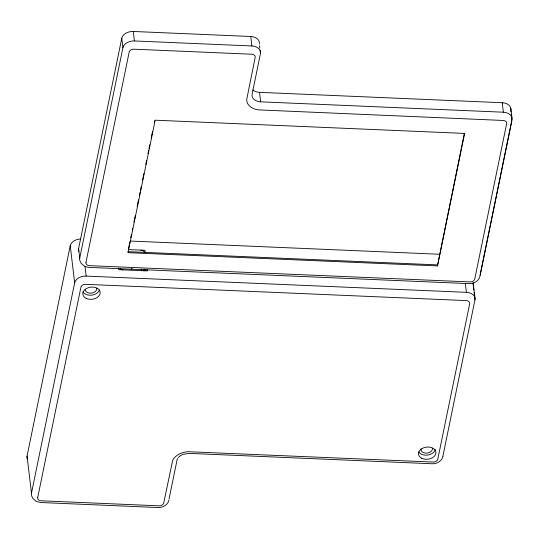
<?xml version="1.0" encoding="UTF-8"?>
<svg xmlns="http://www.w3.org/2000/svg" width="539" height="539" viewBox="0 0 539 539"><rect width="100%" height="100%" fill="white"/><g stroke="black" fill="none" stroke-linecap="round" stroke-linejoin="round"><path stroke-width="0.81" d="M27.26 458.871A10.174 7.115 -6.8 0 1 27.058 456.095L70.232 245.703A10.174 7.115 -6.8 0 1 80.412 238.979M78.809 251.363A10.174 7.115 -6.8 0 1 78.606 248.587L121.78 38.195A10.174 7.115 -6.8 0 1 133.281 31.464L250.763 36.49A10.174 7.115 -6.8 0 1 259.326 44.07M32.663 497.659A10.174 7.115 -6.8 0 1 31.484 493.212L74.658 282.813L70.232 245.703M80.917 262.52A10.174 7.115 -6.8 0 1 79.738 258.073L122.912 47.681L121.78 38.195M128.545 248.364L129.899 241.782M130.741 237.672L131.422 234.377M132.264 230.261L132.601 228.617M133.955 222.034L135.302 215.452M137.162 206.397L138.51 199.814M139.358 195.697L140.032 192.41M140.369 190.759L141.211 186.649M142.565 180.06L143.913 173.477M145.773 164.429L146.615 160.312M147.969 153.73L148.643 150.435M148.98 148.791L149.829 144.674M151.176 138.092L152.53 131.509M154.39 122.454L154.727 120.81M169.024 499.094L177.371 458.399M260.081 50.396L260.452 53.556L252.104 94.244A10.174 7.115 -6.8 0 0 260.667 101.831L503.372 112.206A10.174 7.115 -6.8 0 1 511.929 119.793L480.04 275.186M437.466 265.916L464.652 133.423L155.185 120.197L127.992 252.69L437.466 265.916L464.362 133.214M474.569 296.625L474.96 299.927L443.071 455.32A10.174 7.115 -6.8 0 1 442.795 456.25M511.861 120.857L479.973 276.238C479.245 279.478 476.557 281.978 473.471 283.009M168.956 500.145C167.872 504.935 162.758 507.826 158.062 507.536L40.688 502.516L36.268 501.425L32.69 498.285M443.004 456.378C441.926 461.162 436.806 464.052 432.116 463.762L189.411 453.393L183.381 454.262L180.68 455.482L178.274 457.517M143.846 269.682L144.284 269.217M472.427 283.312L469.078 283.629L88.942 267.378L85.485 266.697M143.226 270.733L143.239 270.733A5.08 3.53 11.6 0 0 145.874 269.844M122.912 47.681A10.174 7.115 -6.8 0 1 134.413 40.951L251.895 45.97A10.174 7.115 -6.8 0 1 260.452 53.556M252.872 89.946A10.174 7.115 -6.8 0 0 259.535 92.344L502.24 102.72A10.174 7.115 -6.8 0 1 510.797 110.306L510.985 111.883M130.526 241.061L439.265 254.253M128.572 249.591L144.944 250.291L145.24 252.764M127.871 251.659L437.338 264.885M74.658 282.813A10.174 7.115 -6.8 0 1 86.159 276.089L466.403 292.34A10.174 7.115 -6.8 0 1 474.96 299.927M84.522 266.286L80.944 263.147M510.837 108.44L511.969 117.926M511.268 114.255L511.551 116.626M511.74 118.209L511.929 119.793M502.24 102.72L503.372 112.206M473.134 282.389L475 298.06M472.993 283.433L473.289 285.906M473.485 287.556L473.781 290.029M474.077 292.502L474.374 294.974M465.319 283.271L466.403 292.34M259.515 45.653L259.798 48.025M259.535 92.344L260.667 101.831M250.763 36.49L251.895 45.97M133.281 31.464L134.413 40.951M147.221 269.412L147.403 270.908L118.748 269.682L118.553 268.038M141.258 269.089L141.447 270.672M84.973 266.192L86.159 276.089M78.606 248.587L79.738 258.073M27.058 456.095L31.484 493.212M435.323 449.418A8.718 6.097 -6.8 0 1 427.737 455.071A8.718 6.097 -6.8 0 1 418.655 451.803M96.757 288.264A5.814 4.069 -6.8 0 1 91.677 293.095A5.814 4.069 -6.8 0 1 85.25 289.908M432.48 448.232A5.814 4.069 -6.8 0 1 426.645 453.137A5.814 4.069 -6.8 0 1 420.993 448.805M99.459 289.982A8.718 6.097 -6.8 0 1 91.637 295.15A8.718 6.097 -6.8 0 1 82.932 291.835M132.183 268.732A7.263 5.053 11.6 0 1 131.246 268.692M140.787 250.116A5.08 3.53 11.6 0 1 144.695 252.198M122.905 269.864A5.087 3.537 11.6 0 1 120.035 268.732M37.73 497.45L37.669 497.982A4.346 3.039 -6.8 0 0 40.823 500.771L159.423 505.845A4.346 3.039 -6.8 0 0 163.654 503.365L172.561 460.818A15.995 11.191 -6.8 0 1 188.124 451.709L433.471 462.071A4.346 3.039 -6.8 0 0 437.702 459.599L469.759 303.403A4.346 3.039 -6.8 0 0 466.606 300.614L85.243 284.309A4.346 3.039 -6.8 0 0 81.012 286.788L37.73 497.45M85.984 262.311L85.923 262.843A4.346 3.039 -6.8 0 0 89.076 265.633L470.439 281.937A4.346 3.039 -6.8 0 0 474.67 279.465L506.721 123.269A4.346 3.039 -6.8 0 0 503.574 120.48L258.275 109.868A15.995 11.191 -6.8 0 1 246.687 99.6L255.25 57.033A4.346 3.039 -6.8 0 0 252.097 54.244L133.497 49.177A4.346 3.039 -6.8 0 0 129.266 51.65L85.984 262.311M421.828 458.305A8.718 6.097 -6.8 0 0 435.815 453.542A8.718 6.097 -6.8 0 0 424.011 447.68A8.718 6.097 -6.8 0 0 421.828 458.305M86.105 298.337A8.718 6.097 -6.8 0 0 100.092 293.573A8.718 6.097 -6.8 0 0 88.288 287.711A8.718 6.097 -6.8 0 0 86.105 298.337"/></g></svg>
